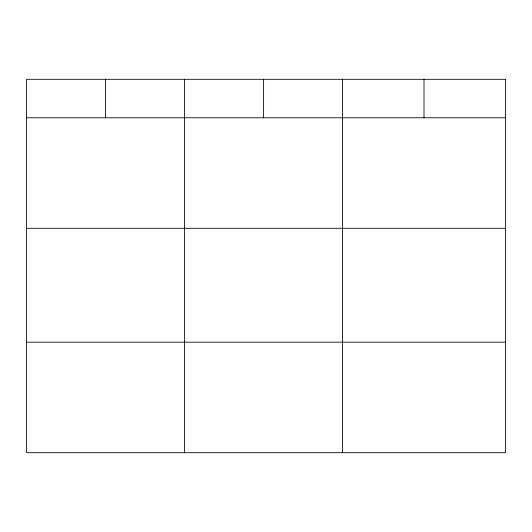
<?xml version="1.0" encoding="UTF-8"?>
<svg xmlns="http://www.w3.org/2000/svg" width="532" height="532" viewBox="0 0 532 532"><rect width="100%" height="100%" fill="white"/><g stroke="black" fill="none" stroke-linecap="round" stroke-linejoin="round"><path stroke-width="0.8" d="M26.6 117.772L505.4 117.772M26.6 228.301L505.4 228.301M26.6 342.176L505.4 342.176M424.004 79.301L424.004 117.772M342.608 79.301L342.608 452.699M263.606 79.301L263.606 117.772M184.604 79.301L184.604 452.699M105.602 79.301L105.602 117.772M505.4 79.301L26.6 79.301L26.6 452.699L505.4 452.699L505.4 79.301"/></g></svg>
